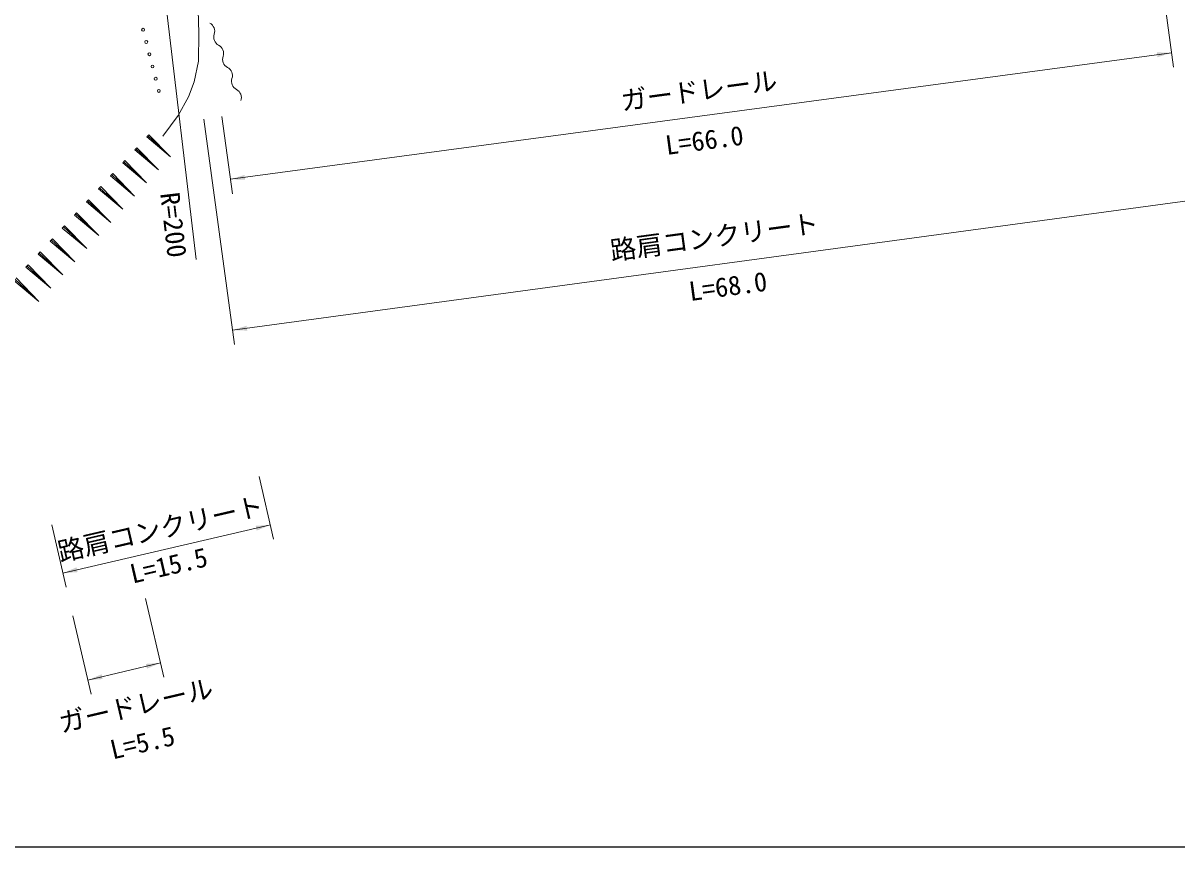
# Model space of a CAD drawing. Units: millimetres, scale not verified. Extents: x 40000 to 680000, y 20000 to 380000.
# Drawn here: x 81157 to 160270, y 205000 to 261458 of the extents above; entities that cross this region are included whole.
import ezdxf
from ezdxf.enums import TextEntityAlignment as Align

# ---------------------------------------------------------------- set-up
doc = ezdxf.new("R2010")
doc.units = ezdxf.units.MM
doc.header["$LTSCALE"] = 1000
for name, color, linetype, lineweight in [('M-STR-HTXT', 7, 'Continuous', 13), ('M-TTL-BAND', 7, 'Continuous', 25), ('M-WORK', 1, 'Continuous', 13)]:
    doc.layers.add(name, color=color, linetype=linetype, lineweight=lineweight)
doc.styles.add('ＭＳ ゴシック', font='')
doc.styles.get('ＭＳ ゴシック').set_extended_font_data('MS Gothic')

# ---------------------------------------------------------------- blocks, each defined once
blk = doc.blocks.new('filled_arrow')
at = {"color": 0, "linetype": 'Continuous', "lineweight": -2}
blk.add_solid([(7.5, 1.25), (0, 0), (7.5, -1.25)], dxfattribs=at)

msp = doc.modelspace()

# ---------------------------------------------------------------- linework, layer by layer
at = {"layer": 'M-STR-HTXT'}
for p, q in [((89044, 278814), (93020, 245253)), ((159327, 263720), (160037, 258430)), ((95372, 250752), (159904, 259421)), ((93559, 254884), (95650, 239425)), ((94794, 255051), (95505, 249761)), ((95516, 240416), (163124, 249562)), ((97344, 230375), (98337, 226093)), ((83120, 227075), (84114, 222793)), ((83888, 223768), (98111, 227067)), ((89550, 222015), (90814, 216633)), ((84571, 220846), (85834, 215464)), ((85606, 216438), (90585, 217607))]:
    msp.add_line(p, q, dxfattribs=at)
at = {"layer": 'M-TTL-BAND'}
msp.add_line((40000, 205000), (579000, 205000), dxfattribs=at)
at = {"layer": 'M-WORK'}
for p, q in [((93208, 260766), (93139, 263152)), ((93190, 258848), (93208, 260766)), ((92888, 257427), (93190, 258848)), ((92506, 256397), (92888, 257427)), ((91787, 255118), (92506, 256397)), ((90748, 253706), (91787, 255118)), ((89637, 253652), (89780, 253807)), ((89637, 253652), (91256, 252294)), ((89709, 253730), (91256, 252294)), ((89780, 253807), (91256, 252294)), ((88812, 252763), (88956, 252919)), ((88812, 252763), (90440, 251397)), ((88884, 252841), (90440, 251397)), ((88956, 252919), (90440, 251397)), ((87986, 251873), (88131, 252030)), ((87986, 251873), (89623, 250500)), ((88059, 251951), (89623, 250500)), ((88131, 252030), (89623, 250500)), ((87160, 250982), (87306, 251139)), ((87160, 250982), (88806, 249602)), ((87233, 251061), (88806, 249602)), ((87306, 251139), (88806, 249602)), ((86333, 250091), (86480, 250249)), ((86333, 250091), (87987, 248703)), ((86406, 250170), (87987, 248703)), ((86480, 250249), (87987, 248703)), ((85505, 249198), (85652, 249357)), ((85579, 249277), (87168, 247803)), ((85652, 249357), (87168, 247803)), ((84676, 248305), (84825, 248464)), ((84825, 248464), (86348, 246902)), ((85505, 249198), (87168, 247803)), ((84676, 248305), (86348, 246902)), ((84750, 248385), (86348, 246902)), ((83847, 247410), (83996, 247571)), ((83847, 247410), (85528, 246001)), ((83921, 247491), (85528, 246001)), ((83996, 247571), (85528, 246001)), ((83017, 246515), (83166, 246677)), ((83017, 246515), (84706, 245098)), ((83091, 246596), (84706, 245098)), ((83166, 246677), (84706, 245098)), ((82186, 245619), (82336, 245782)), ((82186, 245619), (83884, 244195)), ((82261, 245701), (83884, 244195)), ((82336, 245782), (83884, 244195)), ((81354, 244723), (81505, 244886)), ((81354, 244723), (83061, 243291)), ((81429, 244804), (83061, 243291)), ((81505, 244886), (83061, 243291)), ((80521, 243825), (82237, 242386)), ((80597, 243907), (82237, 242386)), ((80673, 243989), (82237, 242386))]:
    msp.add_line(p, q, dxfattribs=at)
for centre in [(89383, 261003), (89600, 260164), (89816, 259325), (90032, 258486), (90249, 257646), (90465, 256807)]:
    msp.add_circle(centre, 100, dxfattribs=at)
for centre, start, end in [((93661, 260899), 341.591, 62.14174), ((94862, 260500), 161.591, 242.14174), ((94271, 259381), 341.591, 62.14174), ((95471, 258981), 161.591, 242.14174), ((94880, 257862), 341.591, 62.14174), ((96081, 257462), 161.591, 242.14174), ((95489, 256344), 341.591, 62.14174)]:
    msp.add_arc(centre, 633, start, end, dxfattribs=at)

# ---------------------------------------------------------------- block references
at = {"layer": 'M-STR-HTXT', "xscale": 133, "yscale": 133}
for p, rotation in [((159904, 259421), 187.7), ((95372, 250752), 7.7), ((95516, 240416), 7.7), ((98111, 227067), 193.1), ((83888, 223768), 13.1), ((90585, 217607), 193.2), ((85606, 216438), 13.2)]:
    msp.add_blockref('filled_arrow', p, dxfattribs=dict(at, rotation=rotation))

# ---------------------------------------------------------------- texts
at = {"layer": 'M-STR-HTXT', "style": 'ＭＳ ゴシック'}
for s, rotation, p in [('ガードレール', 7.651, (122143, 256120)), ('R=200', 276.757, (91212, 249860)), ('路肩コンクリート', 7.705, (121414, 245847)), ('路肩コンクリート', 13.062, (83559, 225184)), ('ガードレール', 13.212, (83634, 213467))]:
    msp.add_text(s, height=1320, rotation=rotation, dxfattribs=at).set_placement(p, align=Align.MIDDLE_LEFT)
for s, rotation, p in [('L=66.0', 7.651, (128011, 252387)), ('L=68.0', 7.705, (129629, 242377)), ('L=15.5', 13.062, (91381, 223266)), ('L=5.5', 13.212, (89583, 211118))]:
    msp.add_text(s, height=1320, rotation=rotation, dxfattribs=at).set_placement(p, align=Align.BOTTOM_CENTER)

doc.saveas('drawing.dxf')
